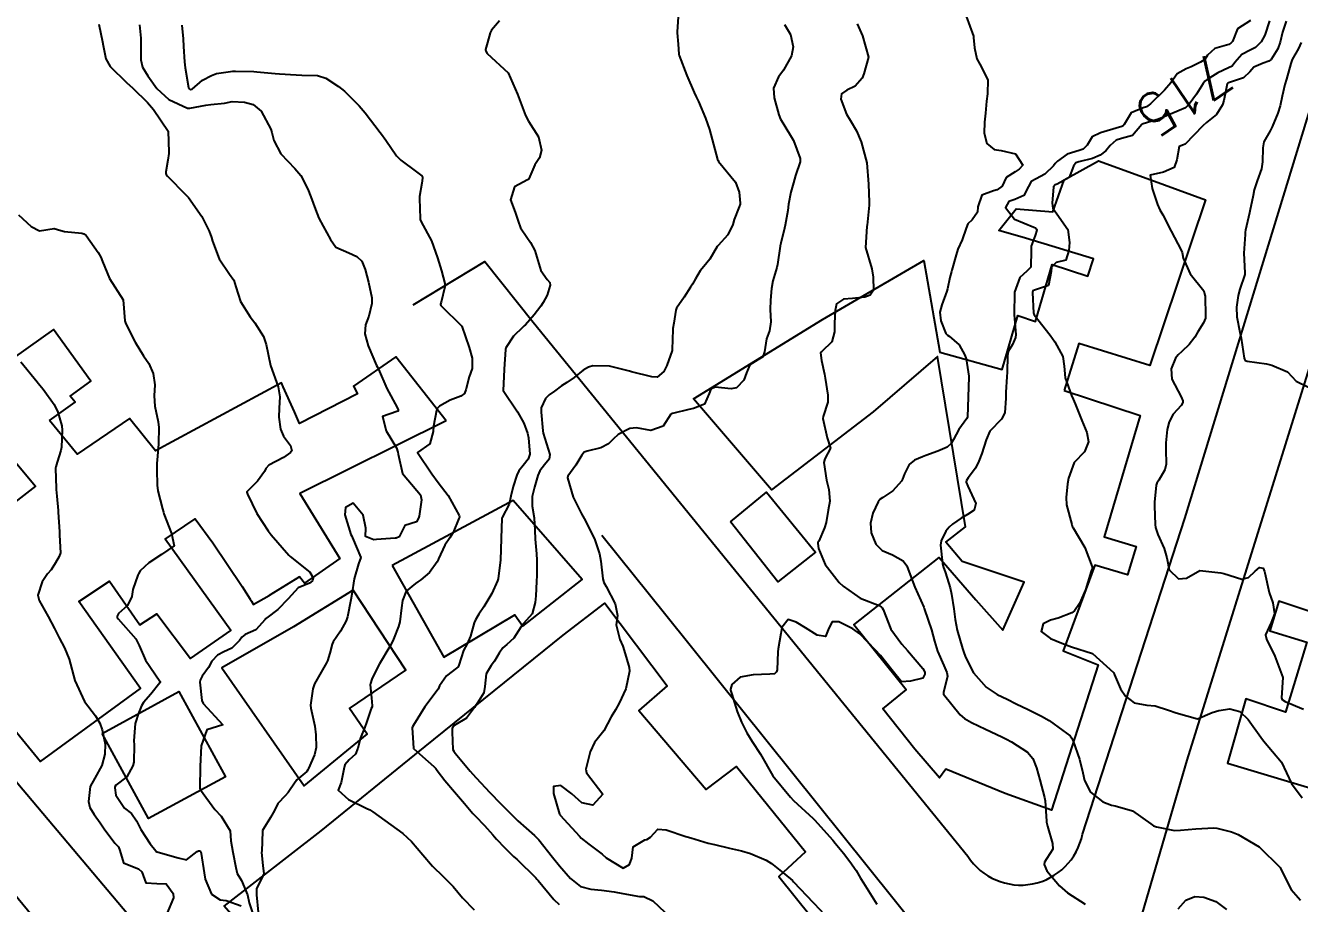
# Model space of a CAD drawing. Header units: metres. Extents: x 286371 to 293043, y 7462578 to 7466404.
# Drawn here: x 291645.5 to 291765.8, y 7463458.3 to 7463541.2 of the extents above; entities that cross this region are included whole.
import ezdxf
from ezdxf.enums import TextEntityAlignment as Align

# ---------------------------------------------------------------- set-up
doc = ezdxf.new("R2010")
doc.units = ezdxf.units.M
doc.header["$MEASUREMENT"] = 0
for name, color, linetype in [('Cotas', 45, 'Continuous'), ('Curvas de Nivel 1m', 11, 'Continuous'), ('Curvas de Nivel 5m', 15, 'Continuous'), ('Edificações', 30, 'Continuous'), ('Vias primárias', 230, 'Continuous')]:
    doc.layers.add(name, color=color, linetype=linetype)
doc.styles.add('Style-STANDARD', font='STANDARD.shx')

msp = doc.modelspace()

# ---------------------------------------------------------------- linework, layer by layer
at = {"layer": 'Curvas de Nivel 1m', "flags": 128}
for points, elevation in [([(291734.35, 7463542.1), (291735.04, 7463540.2), (291735.04, 7463540.09), (291735.13, 7463539.1), (291735.35, 7463538.08), (291735.63, 7463537.55), (291736.37, 7463536.07), (291736.36, 7463534.77), (291736.25, 7463534.07), (291736.15, 7463532.95), (291736.08, 7463532.07), (291736.04, 7463531.04), (291736.29, 7463530.07), (291736.99, 7463529.5), (291737.63, 7463529.4), (291738.98, 7463529.08), (291739.69, 7463528.01), (291739.33, 7463527.65), (291738.95, 7463527.41), (291738.12, 7463526.86), (291737.73, 7463526.04), (291737.27, 7463525.71), (291736.93, 7463525.61), (291735.8, 7463525.19), (291735.43, 7463524.08), (291735.39, 7463523.59), (291734.89, 7463522.87), (291734.49, 7463522.48), (291734.34, 7463522.09), (291733.97, 7463520.98), (291733.56, 7463520.1), (291733.38, 7463519.57), (291732.98, 7463518.11), (291732.94, 7463517.98), (291732.8, 7463517.43), (291732.56, 7463516.34), (291732.5, 7463516.12), (291732.04, 7463514.85), (291731.86, 7463514.13), (291731.94, 7463513.32), (291732.41, 7463512.12), (291732.58, 7463511.98), (291732.72, 7463511.89), (291733.66, 7463511.05), (291734.22, 7463510.09), (291734.33, 7463509.73), (291734.58, 7463508.09), (291734.59, 7463508.02), (291734.51, 7463506.1), (291734.45, 7463504.25), (291734.39, 7463504.1), (291733.63, 7463503.06), (291733.13, 7463502.12), (291732.93, 7463501.75), (291732.55, 7463501.4), (291731.66, 7463501.03), (291730.54, 7463500.61), (291730.22, 7463500.48), (291729.46, 7463500.17), (291728.94, 7463499.77), (291728.51, 7463498.89), (291728.33, 7463498.36), (291728.24, 7463498.19), (291727.41, 7463497.28), (291726.48, 7463496.64), (291726.23, 7463496.47), (291726.02, 7463496.22), (291725.52, 7463495.16), (291725.29, 7463494.23), (291725.37, 7463493.29), (291725.82, 7463492.22), (291726.41, 7463491.62), (291727.38, 7463491.22), (291728.39, 7463490.67), (291728.72, 7463490.18), (291728.95, 7463489.6), (291729.49, 7463488.17), (291730.33, 7463486.28), (291730.38, 7463486.15), (291730.41, 7463486.07), (291731.05, 7463484.14), (291731.35, 7463483.07), (291731.64, 7463482.13), (291732.24, 7463480.77), (291732.52, 7463480.12), (291732.57, 7463479.78), (291732.21, 7463478.23), (291732.19, 7463478.14), (291732.18, 7463478.12), (291732.2, 7463478.08), (291733.77, 7463476.1), (291734.17, 7463475.76), (291734.85, 7463475.39), (291736.15, 7463474.76), (291737.7, 7463474.04), (291738.13, 7463473.82), (291738.6, 7463473.55), (291740.11, 7463472.58), (291740.64, 7463472), (291740.97, 7463471.11), (291741.28, 7463469.99), (291741.73, 7463468.3), (291741.79, 7463467.98), (291741.92, 7463466.07), (291741.93, 7463465.98), (291742.01, 7463465.61), (291742.5, 7463463.97), (291742.52, 7463463.43), (291741.96, 7463462.55), (291741.72, 7463462.21), (291741.69, 7463461.98), (291741.95, 7463461.37), (291743.16, 7463459.96), (291743.91, 7463459.3), (291745.57, 7463458.25)], 717), ([(291652.47, 7463541.34), (291652.81, 7463539.66), (291652.86, 7463539.34), (291653.11, 7463538.06), (291653.53, 7463537.33), (291655.08, 7463535.83), (291655.67, 7463535.3), (291657.05, 7463533.94), (291657.63, 7463533.27), (291659, 7463531.24), (291659.08, 7463529.24), (291659.07, 7463529.14), (291658.96, 7463528.5), (291658.78, 7463527.41), (291658.79, 7463527.25), (291658.83, 7463527.13), (291658.94, 7463527), (291660.68, 7463525.22), (291660.91, 7463524.96), (291662.19, 7463523.19), (291662.86, 7463521.8), (291663.08, 7463521.18), (291663.18, 7463520.85), (291663.81, 7463519.17), (291664.8, 7463517.74), (291665.2, 7463517.15), (291665.39, 7463516.54), (291665.84, 7463515.14), (291666.74, 7463513.71), (291667.2, 7463513.12), (291667.99, 7463511.83), (291668.27, 7463511.1), (291668.67, 7463509.09), (291669.38, 7463507.08), (291669.56, 7463506.15), (291669.47, 7463505.08), (291669.44, 7463504.24), (291669.61, 7463503.08), (291669.9, 7463502.42), (291670.55, 7463501.54), (291670.69, 7463501.06), (291670.63, 7463500.97), (291670.54, 7463500.9), (291669.88, 7463500.43), (291668.52, 7463499.68), (291668.24, 7463499.39), (291668.1, 7463499.11), (291667.45, 7463498.17), (291666.49, 7463497.23), (291666.44, 7463497.18), (291666.43, 7463497.14), (291666.48, 7463496.96), (291667.36, 7463495.12), (291668.43, 7463493.48), (291668.73, 7463493.1), (291670.4, 7463491.18), (291670.51, 7463491.07), (291672.37, 7463489.6), (291672.68, 7463489.04), (291672.64, 7463488.76), (291672.36, 7463488.55), (291671.29, 7463488.12), (291670.33, 7463487.07), (291669.36, 7463486.05), (291668.31, 7463485.29), (291668.21, 7463485.2), (291668.15, 7463485.11), (291667.28, 7463484.13), (291666.28, 7463483.7), (291665.96, 7463483.46), (291665.73, 7463483.14), (291665.01, 7463482.41), (291664.26, 7463482.06), (291663.67, 7463481.76), (291663.13, 7463481.18), (291662.82, 7463480.6), (291662.22, 7463479.76), (291662.02, 7463479.4), (291661.98, 7463479.2), (291662.19, 7463477.48), (291662.31, 7463477.19), (291664.15, 7463475.16), (291662.65, 7463474.69), (291662.12, 7463473.19), (291662.04, 7463471.25), (291662.04, 7463471.2), (291662.01, 7463469.25), (291662.01, 7463469.2), (291662.06, 7463469.03), (291663.4, 7463467.17), (291664.01, 7463466.55), (291664.86, 7463465.15), (291664.92, 7463464.21), (291665.1, 7463463.15), (291665.38, 7463461.7), (291665.51, 7463461.14), (291665.92, 7463460.47), (291666.49, 7463459.13), (291666.66, 7463458.35), (291667.06, 7463457.12)], 724), ([(291656.29, 7463541.29), (291656.41, 7463540.02), (291656.42, 7463539.29), (291656.42, 7463537.98), (291656.59, 7463537.28), (291657.09, 7463536.45), (291657.95, 7463535.26), (291659.06, 7463534.22), (291660.84, 7463533.42), (291661.04, 7463533.41), (291662.55, 7463533.69), (291663.04, 7463533.74), (291664.32, 7463533.89), (291665.05, 7463534.03), (291666.21, 7463533.97), (291667.04, 7463533.74), (291667.79, 7463533.11), (291668.69, 7463531.42), (291668.79, 7463531.1), (291668.99, 7463530.34), (291669.63, 7463529.08), (291670.95, 7463527.7), (291671.53, 7463527.06), (291672.2, 7463525.77), (291672.48, 7463525.04), (291672.9, 7463523.85), (291673.22, 7463523.03), (291673.64, 7463522.26), (291674.32, 7463521.01), (291674.84, 7463520.28), (291676.07, 7463519.76), (291676.83, 7463519.39), (291677.28, 7463518.97), (291677.59, 7463518.18), (291677.93, 7463516.96), (291678.23, 7463515.49), (291678.24, 7463514.95), (291677.95, 7463513.75), (291677.64, 7463512.96), (291677.57, 7463512.11), (291677.87, 7463510.96), (291678.67, 7463509.12), (291678.76, 7463508.94), (291678.85, 7463508.75), (291679.65, 7463506.93), (291680.61, 7463505.13), (291680.72, 7463504.91), (291680.73, 7463504.78), (291680.6, 7463504.75), (291679.23, 7463504.3), (291679.58, 7463502.93), (291680.55, 7463501.32), (291680.69, 7463500.91), (291680.72, 7463500.73), (291681.12, 7463498.91), (291682.49, 7463497.31), (291682.81, 7463496.88), (291682.93, 7463496.42), (291682.69, 7463494.88), (291682.64, 7463494.69), (291682.45, 7463494.33), (291681.34, 7463494), (291680.82, 7463492.91), (291680.52, 7463492.81), (291680.42, 7463492.81), (291678.68, 7463492.68), (291678.42, 7463492.63), (291677.63, 7463492.96), (291677.66, 7463493.73), (291677.4, 7463494.96), (291676.47, 7463496.09), (291675.74, 7463495.71), (291675.69, 7463494.99), (291676.26, 7463493.14), (291676.34, 7463492.98), (291676.37, 7463492.92), (291676.42, 7463492.82), (291677.19, 7463490.96), (291676.97, 7463490.38), (291676.57, 7463488.97), (291676.34, 7463487.51), (291676.24, 7463486.99), (291675.94, 7463485.36), (291675.81, 7463484.99), (291675.26, 7463484.03), (291674.58, 7463483.01), (291674.48, 7463482.8), (291674.26, 7463481.94), (291674.05, 7463481.21), (291673.96, 7463481.02), (291673.31, 7463479.94), (291672.82, 7463479.04), (291672.67, 7463478.57), (291672.43, 7463477.04), (291672.46, 7463476.76), (291672.84, 7463475.03), (291672.94, 7463474.23), (291672.97, 7463473.03), (291672.81, 7463472.34), (291672.26, 7463471.04), (291672.2, 7463470.93), (291672.08, 7463470.77), (291671.15, 7463469.97), (291670.52, 7463469.07), (291670.33, 7463468.79), (291670.05, 7463468.47), (291669.37, 7463467.74), (291669.04, 7463467.09), (291668.68, 7463466.43), (291668, 7463465.35), (291667.92, 7463465.18), (291667.92, 7463465.11), (291667.84, 7463463.24), (291667.83, 7463463.11), (291667.95, 7463461.89), (291668.04, 7463461.1), (291668.02, 7463461.02), (291667.93, 7463460.92), (291667.35, 7463459.68), (291667.35, 7463459.11), (291667.5, 7463457.49)], 723), ([(291660.29, 7463541.23), (291660.43, 7463539.95), (291660.46, 7463539.22), (291660.55, 7463537.79), (291660.61, 7463537.22), (291660.94, 7463535.35), (291661.01, 7463535.22), (291661.07, 7463535.18), (291661.11, 7463535.18), (291661.27, 7463535.21), (291662.24, 7463536.04), (291663.09, 7463536.5), (291663.58, 7463536.69), (291665.1, 7463536.89), (291665.36, 7463536.89), (291667.09, 7463536.87), (291667.36, 7463536.85), (291669.09, 7463536.67), (291669.53, 7463536.64), (291671.09, 7463536.55), (291671.62, 7463536.53), (291673.09, 7463536.49), (291673.88, 7463536.23), (291675.07, 7463535.46), (291675.65, 7463535), (291677.04, 7463533.63), (291677.6, 7463532.97), (291679.01, 7463531.12), (291679.14, 7463530.94), (291679.55, 7463530.38), (291680.57, 7463528.92), (291680.97, 7463528.51), (291682.44, 7463527.4), (291682.95, 7463527.02), (291683.01, 7463526.88), (291683.01, 7463526.81), (291682.94, 7463526.31), (291682.74, 7463525.06), (291682.74, 7463524.89), (291682.78, 7463523), (291682.79, 7463522.89), (291682.88, 7463522.68), (291683.86, 7463520.87), (291684.43, 7463519.27), (291684.56, 7463518.86), (291684.81, 7463518.05), (291685.12, 7463516.85), (291685.12, 7463516.52), (291684.77, 7463515.1), (291684.72, 7463514.9), (291684.72, 7463514.86), (291684.76, 7463514.78), (291686.72, 7463512.82), (291687.43, 7463510.81), (291687.7, 7463509.79), (291687.69, 7463508.81), (291687.43, 7463508.03), (291687.1, 7463506.82), (291686.98, 7463506.47), (291686.63, 7463506.22), (291685.63, 7463505.83), (291684.61, 7463505.27), (291684.41, 7463505.05), (291684.34, 7463504.86), (291684.05, 7463503.39), (291684.01, 7463502.86), (291683.71, 7463501.71), (291682.54, 7463500.88), (291683.88, 7463498.86), (291684.5, 7463498.06), (291685.44, 7463496.84), (291686.46, 7463494.93), (291686.5, 7463494.82), (291686.5, 7463494.78), (291686.45, 7463494.67), (291685.91, 7463493.35), (291685.58, 7463492.84), (291685.12, 7463492.13), (291684.52, 7463490.85), (291684.48, 7463490.76), (291684.39, 7463490.56), (291683.69, 7463489.55), (291682.87, 7463488.88), (291682.58, 7463488.66), (291682.36, 7463488.51), (291681.47, 7463487.78), (291681.13, 7463486.9), (291681.02, 7463486.21), (291680.86, 7463484.91), (291680.75, 7463484.45), (291680.28, 7463483.26), (291680.12, 7463482.92), (291679.93, 7463482.58), (291678.96, 7463480.94), (291678.71, 7463480.47), (291678.22, 7463479.48), (291678.09, 7463479.09), (291678.08, 7463478.96), (291678.2, 7463477.73), (291678.27, 7463476.95), (291678.26, 7463476.88), (291678.18, 7463476.71), (291677.73, 7463475.38), (291677.58, 7463474.96), (291677.17, 7463473.93), (291676.9, 7463472.97), (291676.68, 7463472.4), (291676.1, 7463471.87), (291675.68, 7463471.4), (291675.59, 7463470.99), (291675.34, 7463469.72), (291675.06, 7463469), (291676.04, 7463468.12), (291677.69, 7463467.29), (291678.03, 7463467.13), (291678.31, 7463466.95), (291680.01, 7463465.74), (291681.16, 7463464.91), (291681.98, 7463464.15), (291683.03, 7463462.88), (291683.95, 7463461.81), (291684.98, 7463460.85), (291685.92, 7463459.91), (291686.78, 7463458.82), (291687.89, 7463457.71)], 722), ([(291690.28, 7463541.66), (291689.54, 7463540.78), (291689.41, 7463540.52), (291689.14, 7463539.6), (291688.97, 7463538.95), (291688.98, 7463538.79), (291689.12, 7463538.58), (291691.09, 7463536.75), (291691.99, 7463534.74), (291692.54, 7463533.23), (291692.73, 7463532.73), (291693.03, 7463532.19), (291693.96, 7463530.71), (291694.25, 7463529.44), (291694.06, 7463528.71), (291693.63, 7463528.05), (291693.05, 7463526.72), (291693.01, 7463526.66), (291692.94, 7463526.63), (291691.69, 7463525.99), (291691.33, 7463524.75), (291691.75, 7463523.6), (291692.03, 7463522.74), (291692.25, 7463522.12), (291692.86, 7463521.22), (291693.22, 7463520.72), (291693.61, 7463519.95), (291694, 7463518.71), (291694.18, 7463518.08), (291694.79, 7463517.24), (291695.04, 7463516.95), (291695.07, 7463516.7), (291694.77, 7463515.76), (291694.41, 7463515.06), (291694.18, 7463514.71), (291693.56, 7463513.9), (291692.73, 7463512.96), (291692.62, 7463512.84), (291692.5, 7463512.74), (291691.59, 7463511.88), (291690.89, 7463510.76), (291690.85, 7463510.61), (291690.71, 7463508.76), (291690.71, 7463508.72), (291690.63, 7463506.76), (291691.97, 7463504.74), (291692.59, 7463503.67), (291692.92, 7463502.73), (291693.03, 7463502.27), (291693.15, 7463500.73), (291692.99, 7463500.27), (291692.53, 7463499.65), (291692.1, 7463499.16), (291691.93, 7463498.74), (291691.56, 7463497.69), (291691.35, 7463496.75), (291691.2, 7463496.02), (291690.54, 7463494.76), (291690.51, 7463494.7), (291690.45, 7463492.76), (291690.45, 7463492.73), (291690.39, 7463490.76), (291690.16, 7463488.97), (291690.1, 7463488.77), (291689.55, 7463487.58), (291689.1, 7463486.78), (291688.79, 7463486.32), (291688.32, 7463485.61), (291688.01, 7463485.09), (291687.89, 7463484.8), (291687.56, 7463483.53), (291687.24, 7463482.81), (291686.89, 7463482.19), (291686.45, 7463480.82), (291686.39, 7463480.66), (291686.23, 7463480.52), (291685.27, 7463479.79), (291684.63, 7463478.85), (291684.49, 7463478.55), (291684.19, 7463478.13), (291683.63, 7463477.42), (291683.24, 7463476.87), (291682.15, 7463475.13), (291682.06, 7463474.98), (291682.03, 7463474.9), (291682.12, 7463473.46), (291682.17, 7463472.95), (291682.2, 7463472.89), (291684.09, 7463471.24), (291684.27, 7463471.04), (291684.41, 7463470.86), (291685.13, 7463469.9), (291686.05, 7463468.83), (291686.97, 7463467.75), (291687.78, 7463466.81), (291688.02, 7463466.54), (291688.88, 7463465.66), (291689.64, 7463464.77), (291689.8, 7463464.58), (291689.99, 7463464.37), (291690.78, 7463463.56), (291691.61, 7463462.74), (291691.8, 7463462.58), (291691.96, 7463462.44), (291693.71, 7463460.71), (291693.82, 7463460.6), (291693.93, 7463460.47), (291695.4, 7463458.68), (291695.9, 7463458.21)], 721), ([(291717.17, 7463541.3), (291717.75, 7463540.35), (291717.99, 7463539.2), (291717.86, 7463538.35), (291717.1, 7463536.98), (291716.83, 7463536.64), (291716.61, 7463536.37), (291716.16, 7463535.29), (291716.21, 7463534.38), (291716.64, 7463532.77), (291716.81, 7463532.37), (291717.03, 7463532.03), (291718.04, 7463530.35), (291718.66, 7463528.65), (291718.66, 7463528.34), (291718.23, 7463527.06), (291718.02, 7463526.35), (291717.79, 7463525.49), (291717.57, 7463524.35), (291717.5, 7463523.75), (291717.24, 7463522.36), (291717.17, 7463522.06), (291716.85, 7463520.65), (291716.79, 7463520.42), (291716.78, 7463520.37), (291716.54, 7463518.65), (291716.47, 7463518.37), (291716.07, 7463517.1), (291715.97, 7463516.38), (291715.86, 7463515.28), (291715.82, 7463514.38), (291715.89, 7463513.22), (291715.76, 7463512.38), (291715.48, 7463511.61), (291715.31, 7463510.39), (291715.15, 7463509.93), (291714.68, 7463509.64), (291713.92, 7463509.16), (291713.61, 7463508.41), (291713.36, 7463507.71), (291712.64, 7463506.99), (291712.16, 7463506.91), (291710.64, 7463507.06), (291710.22, 7463506.88), (291710.07, 7463506.46), (291709.64, 7463505.44), (291708.61, 7463505.03), (291708.15, 7463504.96), (291706.6, 7463504.57), (291706.56, 7463504.56), (291706.47, 7463504.52), (291705.74, 7463503.37), (291704.58, 7463502.97), (291703.22, 7463503.21), (291702.58, 7463503.15), (291701.49, 7463502.6), (291701.02, 7463502.16), (291700.56, 7463501.72), (291699.86, 7463501.32), (291698.55, 7463501.02), (291698.27, 7463500.93), (291698.06, 7463500.65), (291697.49, 7463499.69), (291696.72, 7463498.67), (291696.7, 7463498.49), (291697.25, 7463496.66), (291698.01, 7463495.1), (291698.27, 7463494.65), (291698.45, 7463494.3), (291699.27, 7463492.63), (291699.71, 7463491.32), (291699.84, 7463490.62), (291700.03, 7463488.95), (291700.12, 7463488.62), (291700.35, 7463488.22), (291701.19, 7463486.6), (291701.41, 7463485.5), (291701.29, 7463484.6), (291701.64, 7463483.23), (291701.93, 7463482.59), (291702.25, 7463481.57), (291702.52, 7463480.58), (291702.56, 7463480.25), (291702.2, 7463478.58), (291701.57, 7463477.21), (291701.23, 7463476.6), (291700.83, 7463475.93), (291700.14, 7463474.61), (291699.26, 7463473.5), (291698.83, 7463472.63), (291698.43, 7463470.98), (291698.49, 7463470.64), (291700.05, 7463468.61), (291699.08, 7463467.59), (291698.04, 7463467.79), (291697.11, 7463468.66), (291696.07, 7463469.44), (291695.39, 7463469.36), (291695.39, 7463468.68), (291695.95, 7463466.75), (291696, 7463466.67), (291696.02, 7463466.64), (291697.82, 7463464.65), (291697.99, 7463464.47), (291698.73, 7463463.89), (291699.97, 7463462.95), (291700.35, 7463462.61), (291701.95, 7463461.65), (291702.56, 7463461.97), (291702.76, 7463462.57), (291702.89, 7463463.66), (291703.99, 7463464.3), (291704.2, 7463464.34), (291704.53, 7463464.55), (291705.22, 7463465.32), (291706, 7463465.24), (291707.86, 7463464.63), (291708, 7463464.59), (291708.34, 7463464.49), (291709.99, 7463464.01), (291710.58, 7463463.86), (291711.98, 7463463.52), (291713.13, 7463463.26), (291713.97, 7463463.03), (291715.46, 7463462.38), (291715.95, 7463462.08), (291717.23, 7463461.06), (291717.93, 7463460.47), (291718.05, 7463460.34), (291719.9, 7463458.4), (291719.98, 7463458.31), (291721.86, 7463456.28)], 719), ([(291724.06, 7463541.37), (291724.56, 7463540.24), (291725.12, 7463538.23), (291724.68, 7463536.65), (291724.52, 7463536.24), (291723.86, 7463535.47), (291723.07, 7463535.11), (291722.58, 7463534.75), (291722.51, 7463534.27), (291723.03, 7463532.84), (291723.37, 7463532.26), (291723.98, 7463531.28), (291724.42, 7463530.24), (291724.96, 7463528.23), (291725.1, 7463526.23), (291725.19, 7463524.53), (291725.19, 7463524.24), (291724.98, 7463522.35), (291724.97, 7463522.24), (291724.84, 7463520.24), (291725.43, 7463518.24), (291725.57, 7463517.46), (291725.59, 7463516.23), (291725.27, 7463515.74), (291724.77, 7463515.55), (291723.59, 7463515.44), (291722.77, 7463515.37), (291722.11, 7463514.94), (291721.96, 7463514.29), (291721.92, 7463513.1), (291721.9, 7463512.29), (291721.66, 7463511.34), (291720.7, 7463510.43), (291720.62, 7463510.38), (291720.58, 7463510.31), (291720.68, 7463509.58), (291720.97, 7463508.3), (291721.03, 7463507.92), (291721.28, 7463506.29), (291721.29, 7463505.63), (291720.84, 7463504.3), (291720.81, 7463504.09), (291721.22, 7463502.29), (291721.54, 7463501.31), (291720.99, 7463500.3), (291720.9, 7463499.93), (291721.16, 7463498.29), (291721.38, 7463497.4), (291721.45, 7463496.29), (291721.32, 7463495.43), (291721.11, 7463494.29), (291720.96, 7463493.77), (291720.42, 7463492.51), (291720.34, 7463492.38), (291720.32, 7463492.31), (291720.41, 7463491.81), (291721.01, 7463490.3), (291722.36, 7463488.6), (291722.72, 7463488.27), (291724.34, 7463487.12), (291726.11, 7463486.44), (291726.33, 7463486.29), (291726.4, 7463486.21), (291726.49, 7463486.05), (291727.21, 7463484.2), (291728.27, 7463482.8), (291728.79, 7463482.18), (291730.24, 7463480.49), (291730.43, 7463480.15), (291730.44, 7463479.95), (291730.23, 7463479.57), (291729.09, 7463479.3), (291728.22, 7463479.22), (291727.44, 7463480.2), (291726.26, 7463481.71), (291725.78, 7463482.22), (291724.29, 7463483.76), (291723.64, 7463484.25), (291722.3, 7463484.9), (291721.69, 7463484.9), (291721.36, 7463484.29), (291721.07, 7463483.51), (291720.28, 7463483.63), (291719.17, 7463484.32), (291718.3, 7463484.87), (291717.52, 7463485.13), (291716.93, 7463484.35), (291716.84, 7463483.8), (291716.58, 7463482.36), (291716.56, 7463482.06), (291716.5, 7463480.36), (291716.42, 7463480.17), (291716.23, 7463480), (291715.8, 7463479.95), (291714.23, 7463479.89), (291712.99, 7463479.66), (291712.21, 7463478.97), (291712.09, 7463478.55), (291712.1, 7463478.44), (291712.2, 7463478.07), (291712.73, 7463476.43), (291713.14, 7463475.43), (291713.64, 7463474.41), (291714.13, 7463473.59), (291714.93, 7463472.39), (291716.08, 7463470.37), (291717.76, 7463468.35), (291718.05, 7463468.04), (291719.9, 7463466.32), (291720.02, 7463466.19), (291721.76, 7463464.29), (291721.98, 7463464.01), (291722.75, 7463463.05), (291723.36, 7463462.26), (291723.94, 7463461.41), (291724.37, 7463460.69), (291724.64, 7463460.24), (291725.89, 7463458.22)], 718), ([(291761.19, 7463541.68), (291759.95, 7463540.91), (291759.48, 7463539.71), (291759.33, 7463539.53), (291759.14, 7463539.43), (291757.82, 7463539.05), (291757.12, 7463538.42), (291756.86, 7463538.01), (291756.45, 7463537.75), (291755.56, 7463537.31), (291755.1, 7463537.11), (291754.24, 7463536.64), (291753.65, 7463535.8), (291753.07, 7463535.12), (291751.74, 7463533.83), (291751.35, 7463533.54), (291751.05, 7463533.44), (291749.92, 7463532.98), (291749.26, 7463531.87), (291749.16, 7463531.73), (291749.02, 7463531.68), (291747.63, 7463531.28), (291747.01, 7463531.07), (291746.23, 7463530.69), (291745.75, 7463529.92), (291745.38, 7463529.54), (291744.99, 7463529.41), (291743.88, 7463529.05), (291742.97, 7463528.39), (291742.75, 7463528.18), (291742.58, 7463527.97), (291741.76, 7463527.17), (291740.95, 7463526.74), (291740.47, 7463526.47), (291740.22, 7463526.01), (291739.78, 7463525.15), (291738.92, 7463524.79), (291738.36, 7463524.59), (291738.05, 7463524.04), (291738.89, 7463522.93), (291740.71, 7463522.17), (291740.88, 7463522.1), (291740.98, 7463521.99), (291740.99, 7463521.87), (291740.86, 7463521.38), (291740.48, 7463520.37), (291740.46, 7463520), (291740.43, 7463518.39), (291740.06, 7463518.01), (291739.41, 7463517.42), (291738.91, 7463516.02), (291738.9, 7463515.9), (291738.88, 7463514.02), (291738.88, 7463513.9), (291739.02, 7463512.02), (291739, 7463511.74), (291738.71, 7463511.08), (291738.3, 7463510.42), (291738.24, 7463510.03), (291738.2, 7463508.49), (291738.17, 7463508.03), (291738.09, 7463506.58), (291738.09, 7463506.03), (291738, 7463504.64), (291737.66, 7463504.04), (291736.58, 7463502.91), (291736.21, 7463502.07), (291735.82, 7463500.8), (291735.54, 7463500.08), (291735.2, 7463499.41), (291734.51, 7463498.49), (291734.36, 7463498.24), (291734.35, 7463498.1), (291734.5, 7463497.71), (291735.26, 7463496.08), (291735.1, 7463495.45), (291734.46, 7463495.03), (291733.86, 7463494.69), (291733.06, 7463494.12), (291732.72, 7463493.84), (291732.43, 7463493.46), (291731.99, 7463492.56), (291731.92, 7463492.13), (291732.09, 7463490.42), (291732.16, 7463490.13), (291732.37, 7463489.51), (291732.83, 7463488.12), (291732.96, 7463487.5), (291733.16, 7463486.11), (291733.3, 7463485.12), (291733.49, 7463484.11), (291733.98, 7463482.39), (291734.07, 7463482.1), (291734.26, 7463481.56), (291735.04, 7463480.08), (291736.21, 7463478.74), (291737.25, 7463478.05), (291738.19, 7463477.58), (291739.04, 7463477.16), (291740.18, 7463476.61), (291741.44, 7463475.99), (291742.16, 7463475.57), (291743.46, 7463474.64), (291744.14, 7463474.12), (291744.29, 7463473.94), (291744.43, 7463473.64), (291745.02, 7463471.93), (291745.36, 7463470.65), (291745.52, 7463469.92), (291746.06, 7463468.81), (291747.24, 7463467.9), (291748.04, 7463467.6), (291748.41, 7463467.51), (291750.03, 7463467.04), (291751.76, 7463465.83), (291752.01, 7463465.64), (291752.3, 7463465.53), (291754.01, 7463465.2), (291754.58, 7463465.21), (291756.01, 7463465.35), (291757.71, 7463465.43), (291758.01, 7463465.4), (291759.38, 7463465.08), (291760, 7463464.81), (291761.98, 7463463.66), (291763.96, 7463461.71), (291764.01, 7463461.63), (291764.04, 7463461.55), (291765.02, 7463459.62), (291765.9, 7463458.61)], 716), ([(291764.55, 7463541.63), (291764.21, 7463540.58), (291763.97, 7463539.64), (291763.76, 7463539.02), (291763.12, 7463538.01), (291762.92, 7463537.86), (291762.36, 7463537.67), (291761.49, 7463537.29), (291761.1, 7463536.83), (291760.51, 7463536.27), (291759.09, 7463535.8), (291759.02, 7463535.78), (291758.97, 7463535.72), (291758.65, 7463534.13), (291758.52, 7463533.72), (291757.95, 7463532.82), (291757.03, 7463532.06), (291756.68, 7463531.75), (291755, 7463530.02), (291754.85, 7463529.93), (291754.44, 7463529.79), (291754.23, 7463528.54), (291753.97, 7463527.8), (291752.96, 7463527.36), (291751.7, 7463527.08), (291751.88, 7463525.83), (291752.41, 7463524.32), (291752.63, 7463523.82), (291752.9, 7463523.32), (291753.69, 7463521.8), (291754.64, 7463519.99), (291754.71, 7463519.79), (291754.83, 7463519.24), (291755.47, 7463517.77), (291756.78, 7463516.15), (291756.88, 7463515.75), (291756.89, 7463515.64), (291756.93, 7463513.75), (291756.92, 7463513.58), (291756.73, 7463513.12), (291756.21, 7463512.28), (291755.91, 7463511.77), (291755.39, 7463511.09), (291754.69, 7463510.43), (291754.36, 7463510.12), (291754.11, 7463509.79), (291753.69, 7463508.78), (291753.74, 7463507.8), (291754.63, 7463506.14), (291754.79, 7463505.78), (291754.79, 7463505.61), (291754.62, 7463505.33), (291753.88, 7463504.52), (291753.49, 7463503.8), (291753.32, 7463503.06), (291753.19, 7463501.81), (291753.18, 7463501.18), (291753.22, 7463499.8), (291753.09, 7463499.24), (291752.51, 7463498.28), (291752.32, 7463498), (291752.26, 7463497.82), (291752.1, 7463496.2), (291752.1, 7463495.82), (291752.19, 7463494.08), (291752.21, 7463493.82), (291752.43, 7463493.13), (291753.02, 7463491.81), (291753.27, 7463490.94), (291753.51, 7463489.8), (291754.37, 7463488.97), (291755.14, 7463489.01), (291756.38, 7463489.75), (291758.38, 7463489.53), (291758.65, 7463489.45), (291760.37, 7463488.92), (291760.98, 7463489.07), (291761.61, 7463489.68), (291762.01, 7463490.04), (291762.38, 7463489.96), (291762.49, 7463489.66), (291762.52, 7463489.51), (291762.95, 7463487.66), (291763.29, 7463486.69), (291763.45, 7463485.65), (291763.12, 7463484.83), (291762.59, 7463483.66), (291762.67, 7463483.27), (291763.46, 7463481.65), (291764.22, 7463479.63), (291764.11, 7463477.72), (291764.13, 7463477.64), (291764.19, 7463477.54), (291764.44, 7463477.38), (291766.18, 7463476.64)], 714), ([(291765.96, 7463539.61), (291765.71, 7463539.05), (291765.12, 7463538.01), (291765.01, 7463537.73), (291764.99, 7463537.63), (291764.57, 7463536.15), (291764.41, 7463535.63), (291764.17, 7463534.54), (291763.98, 7463533.64), (291763.75, 7463532.94), (291763.23, 7463531.65), (291763.16, 7463531.51), (291763.02, 7463531.28), (291762.44, 7463530.23), (291762.33, 7463529.66), (291762.31, 7463528.33), (291762.21, 7463527.67), (291761.81, 7463526.53), (291761.53, 7463525.68), (291761.43, 7463525.17), (291761.11, 7463523.68), (291761.07, 7463523.51), (291760.88, 7463522.71), (291760.69, 7463521.87), (291760.68, 7463521.69), (291760.67, 7463521.49), (291760.54, 7463519.7), (291760.65, 7463517.85), (291760.65, 7463517.7), (291760.18, 7463516.31), (291760.02, 7463515.71), (291759.85, 7463514.62), (291759.89, 7463513.71), (291760.16, 7463512.26), (291760.28, 7463511.7), (291760.58, 7463509.8), (291760.6, 7463509.7), (291760.68, 7463509.58), (291760.85, 7463509.52), (291762.68, 7463509.25), (291763.19, 7463509.14), (291764.67, 7463508.5), (291765.5, 7463507.62), (291766.65, 7463507.07)], 713), ([(291645.09, 7463509.46), (291646.65, 7463507.55), (291646.74, 7463507.43), (291647.21, 7463506.86), (291648.25, 7463505.41), (291648.6, 7463504.69), (291648.96, 7463503.4), (291648.99, 7463502.99), (291648.94, 7463501.4), (291648.88, 7463501.07), (291648.53, 7463499.98), (291648.4, 7463499.54), (291648.38, 7463499.41), (291648.42, 7463497.48), (291648.42, 7463497.41), (291648.48, 7463496.77), (291648.61, 7463495.4), (291648.62, 7463495.25), (291648.74, 7463493.4), (291648.76, 7463493.07), (291648.83, 7463491.4), (291648.73, 7463491.06), (291648.38, 7463490.46), (291647.96, 7463489.82), (291647.62, 7463489.42), (291647.1, 7463488.68), (291646.71, 7463487.43), (291646.83, 7463486.92), (291647.67, 7463485.41), (291648.29, 7463484.26), (291648.73, 7463483.4), (291649.21, 7463482.44), (291649.65, 7463481.38), (291650.21, 7463479.37), (291651.11, 7463477.36), (291652.16, 7463476.03), (291652.54, 7463475.34), (291652.77, 7463474.71), (291653.07, 7463473.33), (291653.04, 7463472.4), (291652.75, 7463471.33), (291652.08, 7463470.14), (291651.63, 7463469.36), (291651.48, 7463467.93), (291651.62, 7463467.36), (291652.02, 7463466.69), (291652.58, 7463465.91), (291652.96, 7463465.34), (291653.98, 7463464), (291654.31, 7463463.64), (291654.45, 7463463.31), (291654.79, 7463462.15), (291655.94, 7463461.67), (291656.22, 7463461.57), (291656.52, 7463461.28), (291656.9, 7463460.25), (291657.92, 7463460.19), (291658.82, 7463460.14), (291659.48, 7463459.23), (291659.5, 7463458.83), (291658.84, 7463457.25)], 726), ([(291754.35, 7463457.79), (291755.08, 7463458.61), (291755.91, 7463458.95), (291756.76, 7463458.9), (291757.91, 7463458.48), (291758.9, 7463457.72)], 717)]:
    msp.add_lwpolyline(points, dxfattribs=dict(at, elevation=elevation))
at = {"layer": 'Curvas de Nivel 5m', "flags": 128}
for points, elevation in [([(291707.18, 7463542.51), (291707.05, 7463540.62), (291707.05, 7463540.52), (291707.14, 7463539.44), (291707.21, 7463538.51), (291707.25, 7463538.39), (291707.98, 7463536.5), (291708.66, 7463534.9), (291708.84, 7463534.49), (291709.06, 7463534.04), (291709.73, 7463532.47), (291710.1, 7463531.38), (291710.35, 7463530.46), (291710.87, 7463528.55), (291710.91, 7463528.46), (291710.96, 7463528.38), (291712.56, 7463526.43), (291712.92, 7463525.47), (291713.01, 7463524.42), (291713, 7463524.33), (291712.9, 7463524.1), (291712.43, 7463522.88), (291712.3, 7463522.43), (291711.84, 7463521.46), (291710.91, 7463520.45), (291710.88, 7463520.42), (291710.84, 7463520.34), (291710.14, 7463519.15), (291709.56, 7463518.47), (291709.23, 7463518.06), (291708.8, 7463517.29), (291708.5, 7463516.78), (291708.31, 7463516.49), (291707.7, 7463515.57), (291707, 7463514.51), (291706.92, 7463514.34), (291706.73, 7463513.11), (291706.64, 7463512.6), (291706.64, 7463512.52), (291706.59, 7463510.62), (291706.57, 7463510.52), (291706.08, 7463509.12), (291705.78, 7463508.53), (291705.18, 7463508.01), (291704.66, 7463508.02), (291702.73, 7463508.51), (291702.66, 7463508.53), (291702.54, 7463508.58), (291700.67, 7463509.05), (291699.09, 7463509.06), (291698.67, 7463508.95), (291698.17, 7463508.65), (291697.34, 7463507.98), (291696.65, 7463507.49), (291696.14, 7463507.18), (291695.46, 7463506.69), (291694.98, 7463506.35), (291694.62, 7463506), (291694.21, 7463505.12), (291694.2, 7463504.71), (291694.36, 7463502.93), (291694.4, 7463502.71), (291694.57, 7463502.22), (291695.04, 7463500.7), (291694.98, 7463500.25), (291694.53, 7463499.71), (291694.08, 7463499.15), (291693.9, 7463498.71), (291693.59, 7463497.63), (291693.36, 7463496.72), (291693.38, 7463495.81), (291693.55, 7463494.72), (291693.61, 7463493.55), (291693.65, 7463492.72), (291693.79, 7463491.33), (291693.82, 7463490.71), (291693.81, 7463489.28), (291693.79, 7463488.71), (291693.7, 7463487.36), (291693.66, 7463486.71), (291693.37, 7463485.66), (291692.56, 7463484.73), (291692.43, 7463484.61), (291692.3, 7463484.39), (291691.65, 7463483.37), (291690.99, 7463482.75), (291690.59, 7463482.43), (291690.25, 7463481.93), (291689.82, 7463481.19), (291689.48, 7463480.78), (291689.02, 7463479.99), (291688.9, 7463478.78), (291688.8, 7463478.18), (291688.18, 7463477.19), (291688.02, 7463476.96), (291687.93, 7463476.8), (291687.17, 7463475.8), (291686.15, 7463475.2), (291685.92, 7463475.05), (291685.82, 7463474.83), (291685.8, 7463474.49), (291685.89, 7463472.83), (291685.96, 7463472.68), (291686.11, 7463472.5), (291687.52, 7463470.8), (291687.77, 7463470.5), (291688.07, 7463470.16), (291689.37, 7463468.77), (291689.71, 7463468.43), (291690.04, 7463468.1), (291691.37, 7463466.74), (291692.01, 7463466.11), (291693.6, 7463464.71), (291693.99, 7463464.3), (291695.27, 7463462.68), (291695.95, 7463461.87), (291696.99, 7463460.66), (291697.92, 7463459.91), (291698.89, 7463459.66), (291699.92, 7463459.55), (291701.1, 7463459.41), (291701.91, 7463459.24), (291703.5, 7463458.97), (291703.91, 7463458.96), (291704.77, 7463458.54), (291705.88, 7463457.48)], 720), ([(291762.98, 7463541.66), (291762.52, 7463540.3), (291762.19, 7463539.67), (291761.66, 7463539.15), (291761.13, 7463538.89), (291760.36, 7463538.46), (291759.71, 7463537.71), (291759.43, 7463537.38), (291759.11, 7463537.21), (291758.1, 7463536.73), (291757.09, 7463536.1), (291756.88, 7463535.95), (291756.7, 7463535.75), (291756.09, 7463534.74), (291755.39, 7463533.77), (291755.05, 7463533.45), (291754.45, 7463533.19), (291753.04, 7463532.59), (291752.49, 7463532.36), (291751.03, 7463531.94), (291750.96, 7463531.91), (291750.91, 7463531.85), (291750.03, 7463530.84), (291749, 7463530.53), (291748.5, 7463530.38), (291747.93, 7463529.89), (291747.51, 7463529.37), (291746.98, 7463528.98), (291746.25, 7463528.64), (291744.97, 7463528.33), (291744.68, 7463528.23), (291744.47, 7463527.94), (291744.05, 7463526.85), (291742.94, 7463526.24), (291742.75, 7463526.16), (291742.58, 7463525.97), (291742.46, 7463524.42), (291742.53, 7463523.97), (291742.9, 7463523.42), (291743.92, 7463521.95), (291744.09, 7463520.71), (291744.02, 7463519.95), (291743.73, 7463519.05), (291742.83, 7463518.82), (291742.4, 7463518.4), (291742.35, 7463517.97), (291742.1, 7463516.67), (291740.79, 7463516.22), (291740.63, 7463516.15), (291740.59, 7463516), (291740.7, 7463514.06), (291740.71, 7463514), (291740.75, 7463513.88), (291742.25, 7463511.97), (291742.7, 7463511.35), (291743.45, 7463509.95), (291743.57, 7463509.05), (291743.67, 7463507.95), (291744.29, 7463506.28), (291744.43, 7463505.94), (291744.62, 7463505.48), (291745.26, 7463503.92), (291745.73, 7463502.77), (291745.87, 7463501.91), (291745.52, 7463500.95), (291744.53, 7463499.93), (291744, 7463498.45), (291743.89, 7463497.94), (291743.78, 7463496.65), (291743.82, 7463495.94), (291744.3, 7463494.08), (291744.35, 7463493.94), (291744.38, 7463493.87), (291744.44, 7463493.78), (291745.53, 7463491.92), (291746.22, 7463490.08), (291746.22, 7463489.91), (291746.14, 7463489.67), (291745.61, 7463487.92), (291745.02, 7463486.62), (291744.57, 7463485.94), (291744.32, 7463485.74), (291743.02, 7463485.26), (291742.31, 7463485.04), (291741.59, 7463484.7), (291741.43, 7463483.99), (291742.28, 7463483.32), (291743.37, 7463482.87), (291744.27, 7463482.55), (291746.26, 7463481.91), (291748.23, 7463480.12), (291748.32, 7463479.98), (291748.35, 7463479.88), (291748.91, 7463478.58), (291749.38, 7463477.87), (291750.18, 7463477.24), (291751.39, 7463477.04), (291752.18, 7463476.96), (291753.42, 7463476.55), (291754.17, 7463476.29), (291756.16, 7463475.75), (291757.57, 7463476.34), (291758.18, 7463476.51), (291759.22, 7463476.67), (291760.17, 7463476.42), (291760.97, 7463475.68), (291762.14, 7463474.01), (291762.4, 7463473.66), (291764.1, 7463471.63), (291765.04, 7463469.62), (291766.05, 7463468.29)], 715), ([(291644.88, 7463523.34), (291646.07, 7463522.24), (291646.86, 7463521.81), (291648.24, 7463522.04), (291648.86, 7463521.86), (291649.22, 7463521.76), (291650.86, 7463521.6), (291651.04, 7463521.55), (291651.27, 7463521.37), (291652.41, 7463519.77), (291652.66, 7463519.35), (291652.82, 7463518.92), (291653.46, 7463517.33), (291654.76, 7463515.31), (291654.93, 7463513.31), (291655.01, 7463513.03), (291655.9, 7463511.3), (291656.69, 7463510.02), (291657.17, 7463509.28), (291657.59, 7463508.34), (291657.75, 7463507.27), (291657.67, 7463506.23), (291657.74, 7463505.27), (291658.05, 7463503.8), (291658.12, 7463503.26), (291658.08, 7463501.74), (291658.05, 7463501.26), (291657.94, 7463499.86), (291657.92, 7463499.26), (291657.96, 7463497.79), (291658.03, 7463497.26), (291658.46, 7463495.57), (291658.56, 7463495.25), (291658.61, 7463495.09), (291659.31, 7463493.24), (291659.58, 7463492.06), (291658.39, 7463491.25), (291657.18, 7463490.47), (291656.37, 7463489.71), (291656.22, 7463489.44), (291656.14, 7463489.29), (291655.68, 7463487.96), (291655.57, 7463487.3), (291655.17, 7463486.45), (291654.31, 7463485.7), (291654.18, 7463485.44), (291654.2, 7463485.32), (291654.3, 7463485.17), (291655.95, 7463483.29), (291656.26, 7463482.67), (291656.87, 7463481.27), (291658.21, 7463479.31), (291658.25, 7463479.25), (291658.25, 7463479.22), (291658.21, 7463479.13), (291657.38, 7463478.08), (291656.68, 7463477.28), (291656.48, 7463476.98), (291656.17, 7463476.18), (291655.95, 7463475.49), (291655.89, 7463475.29), (291655.75, 7463473.67), (291655.78, 7463473.29), (291655.76, 7463471.63), (291655.68, 7463471.29), (291655.11, 7463470.27), (291654.07, 7463469.48), (291653.97, 7463469.32), (291653.97, 7463469.22), (291654.05, 7463468.53), (291654.88, 7463467.3), (291655.53, 7463466.8), (291656.02, 7463466.12), (291656.41, 7463465.28), (291657.3, 7463463.94), (291657.83, 7463463.26), (291657.9, 7463463.19), (291657.96, 7463463.17), (291658.06, 7463463.15), (291659.95, 7463462.61), (291660.74, 7463462.42), (291661.75, 7463463.2), (291661.88, 7463463.28), (291661.97, 7463463.28), (291662.09, 7463463.19), (291662.13, 7463463.03), (291662.39, 7463461.19), (291662.5, 7463460.61), (291663.08, 7463459.18), (291663.9, 7463458.64), (291664.48, 7463458.57), (291665.89, 7463458.09)], 725)]:
    msp.add_lwpolyline(points, dxfattribs=dict(at, elevation=elevation))
at = {"layer": 'Edificações'}
for points in [[(291743.6, 7463506.75), (291750.77, 7463504.38), (291747.37, 7463492.94), (291750.38, 7463492), (291749.57, 7463489.34), (291746.49, 7463490.24), (291743.49, 7463482.17), (291746.78, 7463480.85), (291742.4, 7463467.12), (291738.02, 7463468.68), (291732.43, 7463470.99), (291731.83, 7463470.16), (291729.5, 7463472.88), (291726.47, 7463476.69), (291728.66, 7463478.48), (291723.72, 7463484.6), (291731.79, 7463490.98), (291735.25, 7463486.97), (291737.81, 7463484.11), (291739.8, 7463488.64), (291733.96, 7463490.59), (291732.42, 7463492.42), (291734.27, 7463493.86), (291731.63, 7463509.96), (291725.57, 7463504.72), (291715.95, 7463497.35), (291708.61, 7463505.95), (291720.76, 7463513.44), (291730.34, 7463519.03), (291731.84, 7463510.36), (291737.74, 7463508.72), (291739.21, 7463513.84), (291740.87, 7463513.25), (291742.45, 7463518.65), (291745.83, 7463517.53), (291746.36, 7463519.19), (291739.93, 7463521.12), (291737.42, 7463521.85), (291739.05, 7463523.9), (291742.53, 7463523.62), (291743.57, 7463526.65), (291746.84, 7463528.43), (291751.76, 7463526.63), (291756.94, 7463524.75), (291751.67, 7463509.09), (291744.96, 7463511.18)], [(291712.08, 7463494.33), (291715.49, 7463497.14), (291720.11, 7463491.48), (291716.57, 7463488.67)], [(291670.85, 7463484.42), (291664.06, 7463480.54), (291671.83, 7463469.42), (291677.79, 7463474.29), (291676.11, 7463476.7), (291681.45, 7463480.32), (291676.48, 7463487.9), (291670.85, 7463484.42)], [(291652.76, 7463474.36), (291660.02, 7463478.32), (291664.41, 7463470.26), (291657.14, 7463466.31)]]:
    msp.add_lwpolyline(points, close=True, dxfattribs=at)
for points in [[(291647.79, 7463503.92), (291650.23, 7463505.63), (291649.76, 7463506.22), (291651.7, 7463507.62), (291648.18, 7463512.49), (291639.35, 7463506.25), (291646.48, 7463497.71), (291633.79, 7463487.87)], [(291685.26, 7463503.89), (291680.5, 7463509.91), (291676.49, 7463507.15), (291676.89, 7463506.44), (291671.41, 7463503.63), (291670.92, 7463504.73), (291669.87, 7463507.1), (291669.7, 7463507.46), (291657.81, 7463501.06), (291655.34, 7463504.1), (291650.42, 7463500.74), (291647.79, 7463503.92)], [(291685.26, 7463503.89), (291671.44, 7463497.02), (291675.22, 7463490.87), (291671.86, 7463488.56), (291671.41, 7463489.14), (291668.55, 7463487.4)], [(291680.16, 7463490.23), (291685.03, 7463481.55), (291691.72, 7463485.55), (291692.48, 7463484.48), (291698.08, 7463488.91), (291691.56, 7463496.37), (291680.16, 7463490.23)], [(291641.41, 7463478.44), (291646.94, 7463471.72), (291656.39, 7463478.6), (291650.58, 7463486.82), (291653.46, 7463488.73), (291656.33, 7463484.63), (291657.92, 7463485.65), (291661.12, 7463481.42), (291664.93, 7463484.09), (291658.73, 7463492.7), (291661.56, 7463494.63), (291663.23, 7463492.35), (291665.98, 7463488.22), (291666.74, 7463487.05), (291666.86, 7463486.85), (291666.96, 7463486.68), (291667.04, 7463486.53), (291668.55, 7463487.4)], [(291673.46, 7463465.17), (291682.3, 7463472.35), (291696.3, 7463483.63), (291700.24, 7463486.65), (291706.12, 7463478.84), (291703.42, 7463476.52), (291709.8, 7463469.05), (291712.64, 7463471.23), (291719.17, 7463463.18), (291716.66, 7463460.86), (291722.68, 7463453.31), (291725.59, 7463455.8), (291729.17, 7463451.7), (291726.91, 7463449.71), (291729.79, 7463446.53), (291728.64, 7463445.47), (291733.35, 7463439.96), (291736.58, 7463442.58), (291738.35, 7463440.39), (291735.22, 7463437.72)], [(291677.94, 7463456.27), (291670.9, 7463450.46), (291664.29, 7463458.05), (291673.46, 7463465.17)]]:
    msp.add_lwpolyline(points, dxfattribs=at)
at = {"layer": 'Edificações', "elevation": 713.41}
msp.add_lwpolyline([(291767.26, 7463485.71), (291763.85, 7463486.84), (291762.99, 7463484.04), (291766.48, 7463482.99), (291764.48, 7463476.36), (291760.75, 7463477.63), (291759, 7463471.55), (291768.45, 7463468.73)], dxfattribs=at)
at = {"layer": 'Vias primárias'}
for points in [[(291682.13, 7463514.83), (291688.9, 7463518.93), (291693.45, 7463513.19), (291734.48, 7463462.76, 0.67527), (291745.31, 7463464.85), (291754.98, 7463494.66), (291767.93, 7463537.02), (291772.05, 7463551.54, 0.327836), (291766.14, 7463567.38, 0.000401), (291762.07, 7463570.03), (291741.92, 7463581.27, -0.20626), (291723.16, 7463605.68, -0.036707), (291721.06, 7463617.56, 0.081727), (291718.22, 7463628.02), (291706.86, 7463653.07)], [(291154.71, 7463553.72), (291187.37, 7463559.85), (291217.14, 7463567.31), (291239.67, 7463573.62), (291294.25, 7463588.91, -0.024627), (291323.7, 7463596.39, -0.079731), (291382.1, 7463601.73, -0.04022), (291451.91, 7463584.12, -0.0211), (291494.43, 7463568.73, -0.125582), (291630.04, 7463477.13, 0.006089), (291714.73, 7463374.29), (291732.56, 7463354.39, 0.031385), (291743.51, 7463343.61, 0.329747), (291763.81, 7463342.02, 0.061276), (291772.94, 7463349.42, 0.081559), (291785.28, 7463367.3), (291794.1, 7463382.65), (291807.78, 7463424.53), (291831.64, 7463500.74), (291834.42, 7463509.84)], [(291699.95, 7463493.08), (291705.99, 7463485.55), (291729.85, 7463455.81), (291771.45, 7463406.31), (291780.69, 7463394.51), (291781.76, 7463393.22, -0.068065), (291785.74, 7463386.82, -0.204383), (291785.78, 7463384.85, -0.013587), (291784.89, 7463382.84), (291777.28, 7463368.94), (291769.87, 7463356.67), (291766.33, 7463352.29, -0.134501), (291758.08, 7463346.36, -0.158947), (291752.69, 7463346.15, -0.100515), (291747.28, 7463348.88), (291732.1, 7463366.11), (291707.85, 7463394.76), (291644.32, 7463470.21), (291629.2, 7463489.12), (291622.06, 7463497.98), (291612.42, 7463509.27)]]:
    msp.add_lwpolyline(points, format="xyb", dxfattribs=at)
at = {"layer": 'Vias primárias', "elevation": 705.28}
msp.add_lwpolyline([(291829.95, 7463519.29), (291827.27, 7463510.81), (291813.54, 7463466.18), (291796.84, 7463415.34), (291795.62, 7463410.78), (291792.74, 7463401.91, -0.640843), (291785.29, 7463401.04), (291753.99, 7463438.78), (291751.5, 7463442.21, -0.232484), (291749.67, 7463452.84), (291755.21, 7463471.83), (291774.66, 7463534.32), (291778.73, 7463548.26, 0.386333), (291766.65, 7463573.09), (291742.73, 7463588.14, -0.386305), (291741.53, 7463592.45), (291744.34, 7463599.43), (291741.15, 7463606.01), (291731.76, 7463605.67, -0.397614), (291730.25, 7463606.99), (291729.41, 7463611.42, 0.117876), (291720.82, 7463640.88)], format="xyb", dxfattribs=at)

# ---------------------------------------------------------------- texts
at = {"layer": 'Cotas', "style": 'Style-STANDARD'}
msp.add_text('715', height=4, rotation=213.8857, dxfattribs=at).set_placement((291754.9, 7463534.67, 715), align=Align.MIDDLE_CENTER)

doc.saveas('drawing.dxf')
